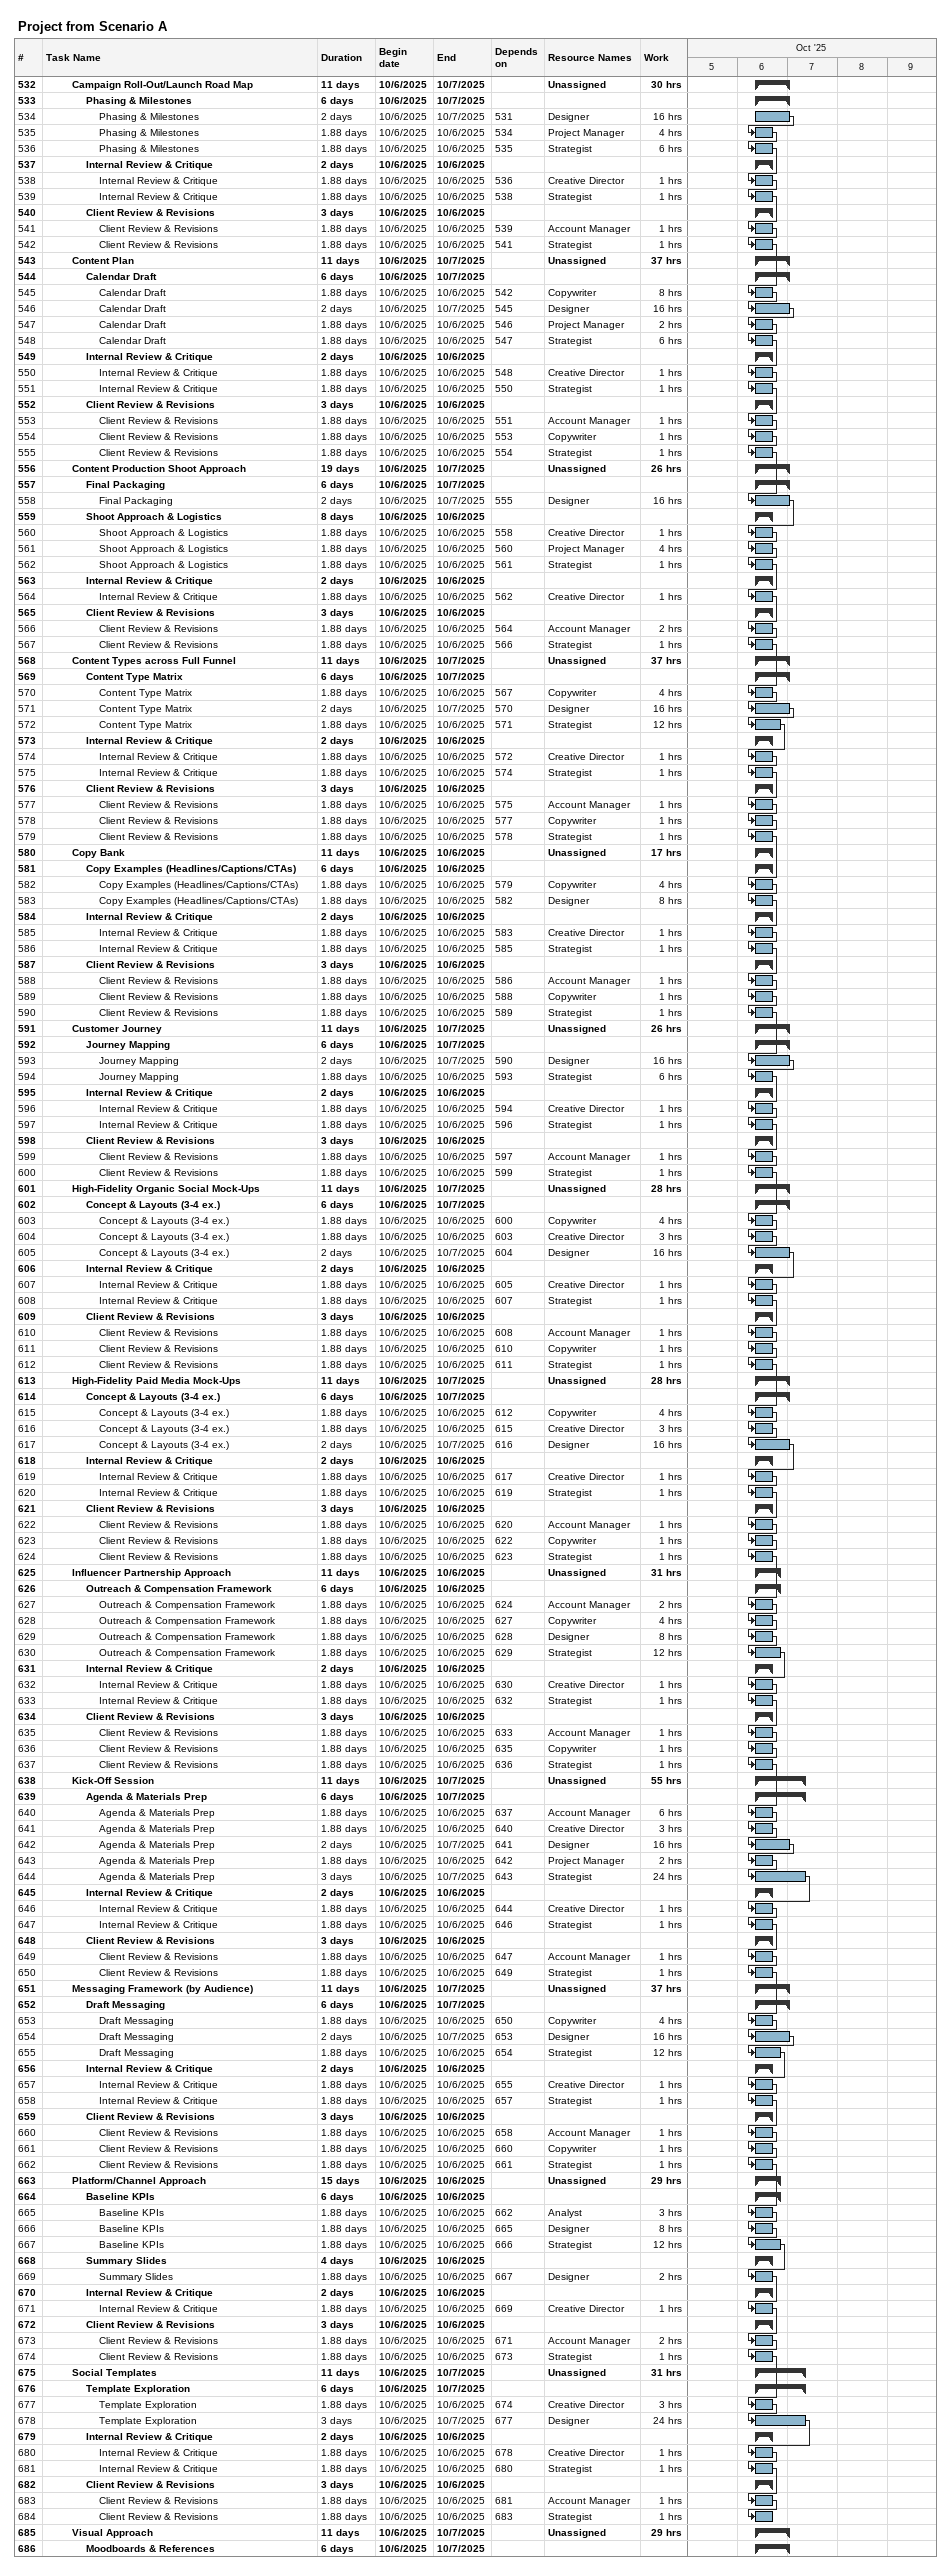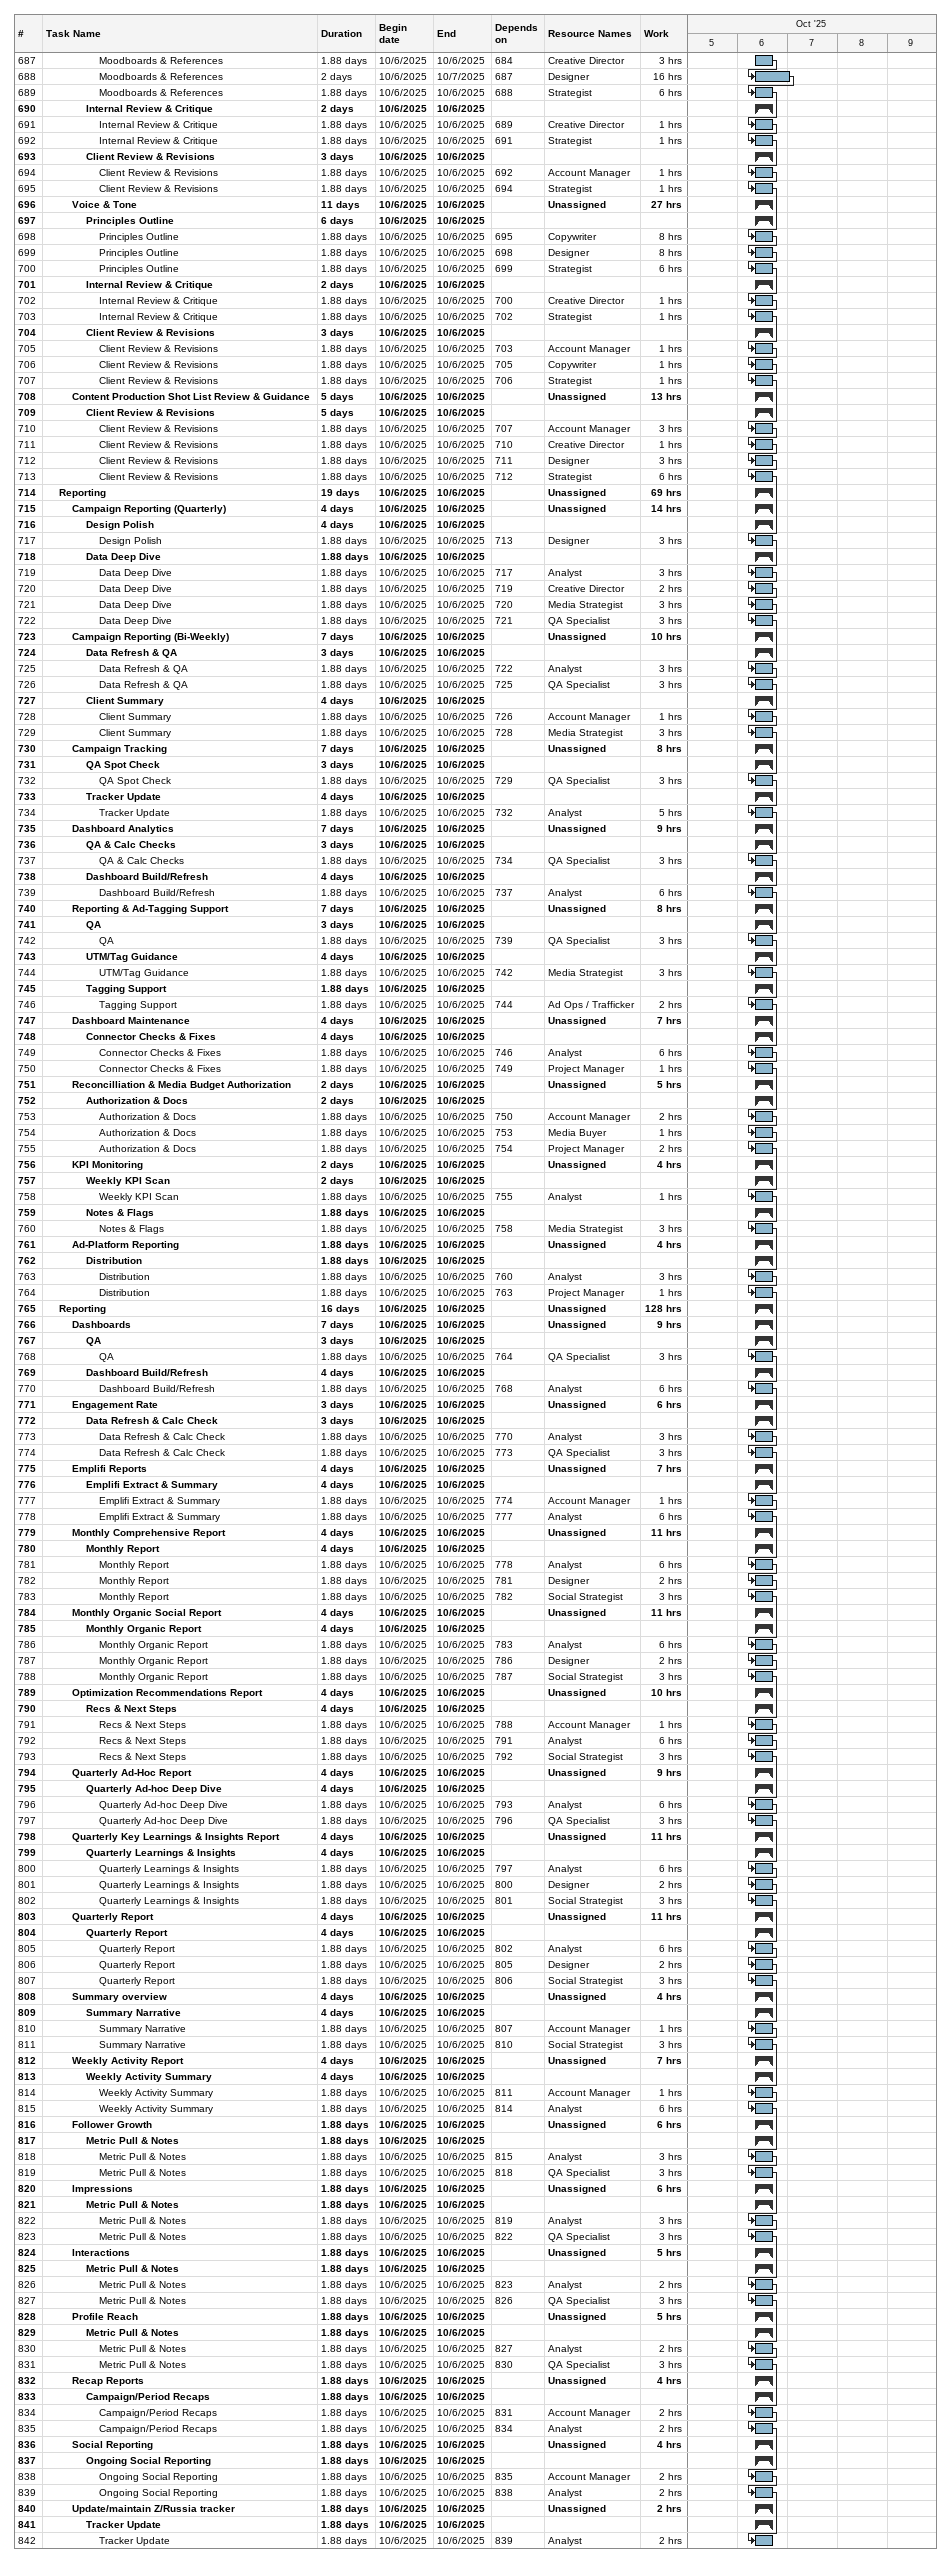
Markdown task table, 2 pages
Project from Scenario A

| ID | Level | Task | Duration | Start | Finish | Predecessors | Resources | Work (h) |
|---|---|---|---|---|---|---|---|---|
| 532 | 3 | **Campaign Roll-Out/Launch Road Map** | 11d | 2025-10-06 | 2025-10-07 |  | Unassigned | 30 |
| 533 | 4 | **Phasing & Milestones** | 6d | 2025-10-06 | 2025-10-07 |  |  |  |
| 534 | 5 | Phasing & Milestones | 2d | 2025-10-06 | 2025-10-07 | 531 | Designer | 16 |
| 535 | 5 | Phasing & Milestones | 1.88d | 2025-10-06 | 2025-10-06 | 534 | Project Manager | 4 |
| 536 | 5 | Phasing & Milestones | 1.88d | 2025-10-06 | 2025-10-06 | 535 | Strategist | 6 |
| 537 | 4 | **Internal Review & Critique** | 2d | 2025-10-06 | 2025-10-06 |  |  |  |
| 538 | 5 | Internal Review & Critique | 1.88d | 2025-10-06 | 2025-10-06 | 536 | Creative Director | 1 |
| 539 | 5 | Internal Review & Critique | 1.88d | 2025-10-06 | 2025-10-06 | 538 | Strategist | 1 |
| 540 | 4 | **Client Review & Revisions** | 3d | 2025-10-06 | 2025-10-06 |  |  |  |
| 541 | 5 | Client Review & Revisions | 1.88d | 2025-10-06 | 2025-10-06 | 539 | Account Manager | 1 |
| 542 | 5 | Client Review & Revisions | 1.88d | 2025-10-06 | 2025-10-06 | 541 | Strategist | 1 |
| 543 | 3 | **Content Plan** | 11d | 2025-10-06 | 2025-10-07 |  | Unassigned | 37 |
| 544 | 4 | **Calendar Draft** | 6d | 2025-10-06 | 2025-10-07 |  |  |  |
| 545 | 5 | Calendar Draft | 1.88d | 2025-10-06 | 2025-10-06 | 542 | Copywriter | 8 |
| 546 | 5 | Calendar Draft | 2d | 2025-10-06 | 2025-10-07 | 545 | Designer | 16 |
| 547 | 5 | Calendar Draft | 1.88d | 2025-10-06 | 2025-10-06 | 546 | Project Manager | 2 |
| 548 | 5 | Calendar Draft | 1.88d | 2025-10-06 | 2025-10-06 | 547 | Strategist | 6 |
| 549 | 4 | **Internal Review & Critique** | 2d | 2025-10-06 | 2025-10-06 |  |  |  |
| 550 | 5 | Internal Review & Critique | 1.88d | 2025-10-06 | 2025-10-06 | 548 | Creative Director | 1 |
| 551 | 5 | Internal Review & Critique | 1.88d | 2025-10-06 | 2025-10-06 | 550 | Strategist | 1 |
| 552 | 4 | **Client Review & Revisions** | 3d | 2025-10-06 | 2025-10-06 |  |  |  |
| 553 | 5 | Client Review & Revisions | 1.88d | 2025-10-06 | 2025-10-06 | 551 | Account Manager | 1 |
| 554 | 5 | Client Review & Revisions | 1.88d | 2025-10-06 | 2025-10-06 | 553 | Copywriter | 1 |
| 555 | 5 | Client Review & Revisions | 1.88d | 2025-10-06 | 2025-10-06 | 554 | Strategist | 1 |
| 556 | 3 | **Content Production Shoot Approach** | 19d | 2025-10-06 | 2025-10-07 |  | Unassigned | 26 |
| 557 | 4 | **Final Packaging** | 6d | 2025-10-06 | 2025-10-07 |  |  |  |
| 558 | 5 | Final Packaging | 2d | 2025-10-06 | 2025-10-07 | 555 | Designer | 16 |
| 559 | 4 | **Shoot Approach & Logistics** | 8d | 2025-10-06 | 2025-10-06 |  |  |  |
| 560 | 5 | Shoot Approach & Logistics | 1.88d | 2025-10-06 | 2025-10-06 | 558 | Creative Director | 1 |
| 561 | 5 | Shoot Approach & Logistics | 1.88d | 2025-10-06 | 2025-10-06 | 560 | Project Manager | 4 |
| 562 | 5 | Shoot Approach & Logistics | 1.88d | 2025-10-06 | 2025-10-06 | 561 | Strategist | 1 |
| 563 | 4 | **Internal Review & Critique** | 2d | 2025-10-06 | 2025-10-06 |  |  |  |
| 564 | 5 | Internal Review & Critique | 1.88d | 2025-10-06 | 2025-10-06 | 562 | Creative Director | 1 |
| 565 | 4 | **Client Review & Revisions** | 3d | 2025-10-06 | 2025-10-06 |  |  |  |
| 566 | 5 | Client Review & Revisions | 1.88d | 2025-10-06 | 2025-10-06 | 564 | Account Manager | 2 |
| 567 | 5 | Client Review & Revisions | 1.88d | 2025-10-06 | 2025-10-06 | 566 | Strategist | 1 |
| 568 | 3 | **Content Types across Full Funnel** | 11d | 2025-10-06 | 2025-10-07 |  | Unassigned | 37 |
| 569 | 4 | **Content Type Matrix** | 6d | 2025-10-06 | 2025-10-07 |  |  |  |
| 570 | 5 | Content Type Matrix | 1.88d | 2025-10-06 | 2025-10-06 | 567 | Copywriter | 4 |
| 571 | 5 | Content Type Matrix | 2d | 2025-10-06 | 2025-10-07 | 570 | Designer | 16 |
| 572 | 5 | Content Type Matrix | 1.88d | 2025-10-06 | 2025-10-06 | 571 | Strategist | 12 |
| 573 | 4 | **Internal Review & Critique** | 2d | 2025-10-06 | 2025-10-06 |  |  |  |
| 574 | 5 | Internal Review & Critique | 1.88d | 2025-10-06 | 2025-10-06 | 572 | Creative Director | 1 |
| 575 | 5 | Internal Review & Critique | 1.88d | 2025-10-06 | 2025-10-06 | 574 | Strategist | 1 |
| 576 | 4 | **Client Review & Revisions** | 3d | 2025-10-06 | 2025-10-06 |  |  |  |
| 577 | 5 | Client Review & Revisions | 1.88d | 2025-10-06 | 2025-10-06 | 575 | Account Manager | 1 |
| 578 | 5 | Client Review & Revisions | 1.88d | 2025-10-06 | 2025-10-06 | 577 | Copywriter | 1 |
| 579 | 5 | Client Review & Revisions | 1.88d | 2025-10-06 | 2025-10-06 | 578 | Strategist | 1 |
| 580 | 3 | **Copy Bank** | 11d | 2025-10-06 | 2025-10-06 |  | Unassigned | 17 |
| 581 | 4 | **Copy Examples (Headlines/Captions/CTAs)** | 6d | 2025-10-06 | 2025-10-06 |  |  |  |
| 582 | 5 | Copy Examples (Headlines/Captions/CTAs) | 1.88d | 2025-10-06 | 2025-10-06 | 579 | Copywriter | 4 |
| 583 | 5 | Copy Examples (Headlines/Captions/CTAs) | 1.88d | 2025-10-06 | 2025-10-06 | 582 | Designer | 8 |
| 584 | 4 | **Internal Review & Critique** | 2d | 2025-10-06 | 2025-10-06 |  |  |  |
| 585 | 5 | Internal Review & Critique | 1.88d | 2025-10-06 | 2025-10-06 | 583 | Creative Director | 1 |
| 586 | 5 | Internal Review & Critique | 1.88d | 2025-10-06 | 2025-10-06 | 585 | Strategist | 1 |
| 587 | 4 | **Client Review & Revisions** | 3d | 2025-10-06 | 2025-10-06 |  |  |  |
| 588 | 5 | Client Review & Revisions | 1.88d | 2025-10-06 | 2025-10-06 | 586 | Account Manager | 1 |
| 589 | 5 | Client Review & Revisions | 1.88d | 2025-10-06 | 2025-10-06 | 588 | Copywriter | 1 |
| 590 | 5 | Client Review & Revisions | 1.88d | 2025-10-06 | 2025-10-06 | 589 | Strategist | 1 |
| 591 | 3 | **Customer Journey** | 11d | 2025-10-06 | 2025-10-07 |  | Unassigned | 26 |
| 592 | 4 | **Journey Mapping** | 6d | 2025-10-06 | 2025-10-07 |  |  |  |
| 593 | 5 | Journey Mapping | 2d | 2025-10-06 | 2025-10-07 | 590 | Designer | 16 |
| 594 | 5 | Journey Mapping | 1.88d | 2025-10-06 | 2025-10-06 | 593 | Strategist | 6 |
| 595 | 4 | **Internal Review & Critique** | 2d | 2025-10-06 | 2025-10-06 |  |  |  |
| 596 | 5 | Internal Review & Critique | 1.88d | 2025-10-06 | 2025-10-06 | 594 | Creative Director | 1 |
| 597 | 5 | Internal Review & Critique | 1.88d | 2025-10-06 | 2025-10-06 | 596 | Strategist | 1 |
| 598 | 4 | **Client Review & Revisions** | 3d | 2025-10-06 | 2025-10-06 |  |  |  |
| 599 | 5 | Client Review & Revisions | 1.88d | 2025-10-06 | 2025-10-06 | 597 | Account Manager | 1 |
| 600 | 5 | Client Review & Revisions | 1.88d | 2025-10-06 | 2025-10-06 | 599 | Strategist | 1 |
| 601 | 3 | **High-Fidelity Organic Social Mock-Ups** | 11d | 2025-10-06 | 2025-10-07 |  | Unassigned | 28 |
| 602 | 4 | **Concept & Layouts (3-4 ex.)** | 6d | 2025-10-06 | 2025-10-07 |  |  |  |
| 603 | 5 | Concept & Layouts (3-4 ex.) | 1.88d | 2025-10-06 | 2025-10-06 | 600 | Copywriter | 4 |
| 604 | 5 | Concept & Layouts (3-4 ex.) | 1.88d | 2025-10-06 | 2025-10-06 | 603 | Creative Director | 3 |
| 605 | 5 | Concept & Layouts (3-4 ex.) | 2d | 2025-10-06 | 2025-10-07 | 604 | Designer | 16 |
| 606 | 4 | **Internal Review & Critique** | 2d | 2025-10-06 | 2025-10-06 |  |  |  |
| 607 | 5 | Internal Review & Critique | 1.88d | 2025-10-06 | 2025-10-06 | 605 | Creative Director | 1 |
| 608 | 5 | Internal Review & Critique | 1.88d | 2025-10-06 | 2025-10-06 | 607 | Strategist | 1 |
| 609 | 4 | **Client Review & Revisions** | 3d | 2025-10-06 | 2025-10-06 |  |  |  |
| 610 | 5 | Client Review & Revisions | 1.88d | 2025-10-06 | 2025-10-06 | 608 | Account Manager | 1 |
| 611 | 5 | Client Review & Revisions | 1.88d | 2025-10-06 | 2025-10-06 | 610 | Copywriter | 1 |
| 612 | 5 | Client Review & Revisions | 1.88d | 2025-10-06 | 2025-10-06 | 611 | Strategist | 1 |
| 613 | 3 | **High-Fidelity Paid Media Mock-Ups** | 11d | 2025-10-06 | 2025-10-07 |  | Unassigned | 28 |
| 614 | 4 | **Concept & Layouts (3-4 ex.)** | 6d | 2025-10-06 | 2025-10-07 |  |  |  |
| 615 | 5 | Concept & Layouts (3-4 ex.) | 1.88d | 2025-10-06 | 2025-10-06 | 612 | Copywriter | 4 |
| 616 | 5 | Concept & Layouts (3-4 ex.) | 1.88d | 2025-10-06 | 2025-10-06 | 615 | Creative Director | 3 |
| 617 | 5 | Concept & Layouts (3-4 ex.) | 2d | 2025-10-06 | 2025-10-07 | 616 | Designer | 16 |
| 618 | 4 | **Internal Review & Critique** | 2d | 2025-10-06 | 2025-10-06 |  |  |  |
| 619 | 5 | Internal Review & Critique | 1.88d | 2025-10-06 | 2025-10-06 | 617 | Creative Director | 1 |
| 620 | 5 | Internal Review & Critique | 1.88d | 2025-10-06 | 2025-10-06 | 619 | Strategist | 1 |
| 621 | 4 | **Client Review & Revisions** | 3d | 2025-10-06 | 2025-10-06 |  |  |  |
| 622 | 5 | Client Review & Revisions | 1.88d | 2025-10-06 | 2025-10-06 | 620 | Account Manager | 1 |
| 623 | 5 | Client Review & Revisions | 1.88d | 2025-10-06 | 2025-10-06 | 622 | Copywriter | 1 |
| 624 | 5 | Client Review & Revisions | 1.88d | 2025-10-06 | 2025-10-06 | 623 | Strategist | 1 |
| 625 | 3 | **Influencer Partnership Approach** | 11d | 2025-10-06 | 2025-10-06 |  | Unassigned | 31 |
| 626 | 4 | **Outreach & Compensation Framework** | 6d | 2025-10-06 | 2025-10-06 |  |  |  |
| 627 | 5 | Outreach & Compensation Framework | 1.88d | 2025-10-06 | 2025-10-06 | 624 | Account Manager | 2 |
| 628 | 5 | Outreach & Compensation Framework | 1.88d | 2025-10-06 | 2025-10-06 | 627 | Copywriter | 4 |
| 629 | 5 | Outreach & Compensation Framework | 1.88d | 2025-10-06 | 2025-10-06 | 628 | Designer | 8 |
| 630 | 5 | Outreach & Compensation Framework | 1.88d | 2025-10-06 | 2025-10-06 | 629 | Strategist | 12 |
| 631 | 4 | **Internal Review & Critique** | 2d | 2025-10-06 | 2025-10-06 |  |  |  |
| 632 | 5 | Internal Review & Critique | 1.88d | 2025-10-06 | 2025-10-06 | 630 | Creative Director | 1 |
| 633 | 5 | Internal Review & Critique | 1.88d | 2025-10-06 | 2025-10-06 | 632 | Strategist | 1 |
| 634 | 4 | **Client Review & Revisions** | 3d | 2025-10-06 | 2025-10-06 |  |  |  |
| 635 | 5 | Client Review & Revisions | 1.88d | 2025-10-06 | 2025-10-06 | 633 | Account Manager | 1 |
| 636 | 5 | Client Review & Revisions | 1.88d | 2025-10-06 | 2025-10-06 | 635 | Copywriter | 1 |
| 637 | 5 | Client Review & Revisions | 1.88d | 2025-10-06 | 2025-10-06 | 636 | Strategist | 1 |
| 638 | 3 | **Kick-Off Session** | 11d | 2025-10-06 | 2025-10-07 |  | Unassigned | 55 |
| 639 | 4 | **Agenda & Materials Prep** | 6d | 2025-10-06 | 2025-10-07 |  |  |  |
| 640 | 5 | Agenda & Materials Prep | 1.88d | 2025-10-06 | 2025-10-06 | 637 | Account Manager | 6 |
| 641 | 5 | Agenda & Materials Prep | 1.88d | 2025-10-06 | 2025-10-06 | 640 | Creative Director | 3 |
| 642 | 5 | Agenda & Materials Prep | 2d | 2025-10-06 | 2025-10-07 | 641 | Designer | 16 |
| 643 | 5 | Agenda & Materials Prep | 1.88d | 2025-10-06 | 2025-10-06 | 642 | Project Manager | 2 |
| 644 | 5 | Agenda & Materials Prep | 3d | 2025-10-06 | 2025-10-07 | 643 | Strategist | 24 |
| 645 | 4 | **Internal Review & Critique** | 2d | 2025-10-06 | 2025-10-06 |  |  |  |
| 646 | 5 | Internal Review & Critique | 1.88d | 2025-10-06 | 2025-10-06 | 644 | Creative Director | 1 |
| 647 | 5 | Internal Review & Critique | 1.88d | 2025-10-06 | 2025-10-06 | 646 | Strategist | 1 |
| 648 | 4 | **Client Review & Revisions** | 3d | 2025-10-06 | 2025-10-06 |  |  |  |
| 649 | 5 | Client Review & Revisions | 1.88d | 2025-10-06 | 2025-10-06 | 647 | Account Manager | 1 |
| 650 | 5 | Client Review & Revisions | 1.88d | 2025-10-06 | 2025-10-06 | 649 | Strategist | 1 |
| 651 | 3 | **Messaging Framework (by Audience)** | 11d | 2025-10-06 | 2025-10-07 |  | Unassigned | 37 |
| 652 | 4 | **Draft Messaging** | 6d | 2025-10-06 | 2025-10-07 |  |  |  |
| 653 | 5 | Draft Messaging | 1.88d | 2025-10-06 | 2025-10-06 | 650 | Copywriter | 4 |
| 654 | 5 | Draft Messaging | 2d | 2025-10-06 | 2025-10-07 | 653 | Designer | 16 |
| 655 | 5 | Draft Messaging | 1.88d | 2025-10-06 | 2025-10-06 | 654 | Strategist | 12 |
| 656 | 4 | **Internal Review & Critique** | 2d | 2025-10-06 | 2025-10-06 |  |  |  |
| 657 | 5 | Internal Review & Critique | 1.88d | 2025-10-06 | 2025-10-06 | 655 | Creative Director | 1 |
| 658 | 5 | Internal Review & Critique | 1.88d | 2025-10-06 | 2025-10-06 | 657 | Strategist | 1 |
| 659 | 4 | **Client Review & Revisions** | 3d | 2025-10-06 | 2025-10-06 |  |  |  |
| 660 | 5 | Client Review & Revisions | 1.88d | 2025-10-06 | 2025-10-06 | 658 | Account Manager | 1 |
| 661 | 5 | Client Review & Revisions | 1.88d | 2025-10-06 | 2025-10-06 | 660 | Copywriter | 1 |
| 662 | 5 | Client Review & Revisions | 1.88d | 2025-10-06 | 2025-10-06 | 661 | Strategist | 1 |
| 663 | 3 | **Platform/Channel Approach** | 15d | 2025-10-06 | 2025-10-06 |  | Unassigned | 29 |
| 664 | 4 | **Baseline KPIs** | 6d | 2025-10-06 | 2025-10-06 |  |  |  |
| 665 | 5 | Baseline KPIs | 1.88d | 2025-10-06 | 2025-10-06 | 662 | Analyst | 3 |
| 666 | 5 | Baseline KPIs | 1.88d | 2025-10-06 | 2025-10-06 | 665 | Designer | 8 |
| 667 | 5 | Baseline KPIs | 1.88d | 2025-10-06 | 2025-10-06 | 666 | Strategist | 12 |
| 668 | 4 | **Summary Slides** | 4d | 2025-10-06 | 2025-10-06 |  |  |  |
| 669 | 5 | Summary Slides | 1.88d | 2025-10-06 | 2025-10-06 | 667 | Designer | 2 |
| 670 | 4 | **Internal Review & Critique** | 2d | 2025-10-06 | 2025-10-06 |  |  |  |
| 671 | 5 | Internal Review & Critique | 1.88d | 2025-10-06 | 2025-10-06 | 669 | Creative Director | 1 |
| 672 | 4 | **Client Review & Revisions** | 3d | 2025-10-06 | 2025-10-06 |  |  |  |
| 673 | 5 | Client Review & Revisions | 1.88d | 2025-10-06 | 2025-10-06 | 671 | Account Manager | 2 |
| 674 | 5 | Client Review & Revisions | 1.88d | 2025-10-06 | 2025-10-06 | 673 | Strategist | 1 |
| 675 | 3 | **Social Templates** | 11d | 2025-10-06 | 2025-10-07 |  | Unassigned | 31 |
| 676 | 4 | **Template Exploration** | 6d | 2025-10-06 | 2025-10-07 |  |  |  |
| 677 | 5 | Template Exploration | 1.88d | 2025-10-06 | 2025-10-06 | 674 | Creative Director | 3 |
| 678 | 5 | Template Exploration | 3d | 2025-10-06 | 2025-10-07 | 677 | Designer | 24 |
| 679 | 4 | **Internal Review & Critique** | 2d | 2025-10-06 | 2025-10-06 |  |  |  |
| 680 | 5 | Internal Review & Critique | 1.88d | 2025-10-06 | 2025-10-06 | 678 | Creative Director | 1 |
| 681 | 5 | Internal Review & Critique | 1.88d | 2025-10-06 | 2025-10-06 | 680 | Strategist | 1 |
| 682 | 4 | **Client Review & Revisions** | 3d | 2025-10-06 | 2025-10-06 |  |  |  |
| 683 | 5 | Client Review & Revisions | 1.88d | 2025-10-06 | 2025-10-06 | 681 | Account Manager | 1 |
| 684 | 5 | Client Review & Revisions | 1.88d | 2025-10-06 | 2025-10-06 | 683 | Strategist | 1 |
| 685 | 3 | **Visual Approach** | 11d | 2025-10-06 | 2025-10-07 |  | Unassigned | 29 |
| 686 | 4 | **Moodboards & References** | 6d | 2025-10-06 | 2025-10-07 |  |  |  |
| 687 | 5 | Moodboards & References | 1.88d | 2025-10-06 | 2025-10-06 | 684 | Creative Director | 3 |
| 688 | 5 | Moodboards & References | 2d | 2025-10-06 | 2025-10-07 | 687 | Designer | 16 |
| 689 | 5 | Moodboards & References | 1.88d | 2025-10-06 | 2025-10-06 | 688 | Strategist | 6 |
| 690 | 4 | **Internal Review & Critique** | 2d | 2025-10-06 | 2025-10-06 |  |  |  |
| 691 | 5 | Internal Review & Critique | 1.88d | 2025-10-06 | 2025-10-06 | 689 | Creative Director | 1 |
| 692 | 5 | Internal Review & Critique | 1.88d | 2025-10-06 | 2025-10-06 | 691 | Strategist | 1 |
| 693 | 4 | **Client Review & Revisions** | 3d | 2025-10-06 | 2025-10-06 |  |  |  |
| 694 | 5 | Client Review & Revisions | 1.88d | 2025-10-06 | 2025-10-06 | 692 | Account Manager | 1 |
| 695 | 5 | Client Review & Revisions | 1.88d | 2025-10-06 | 2025-10-06 | 694 | Strategist | 1 |
| 696 | 3 | **Voice & Tone** | 11d | 2025-10-06 | 2025-10-06 |  | Unassigned | 27 |
| 697 | 4 | **Principles Outline** | 6d | 2025-10-06 | 2025-10-06 |  |  |  |
| 698 | 5 | Principles Outline | 1.88d | 2025-10-06 | 2025-10-06 | 695 | Copywriter | 8 |
| 699 | 5 | Principles Outline | 1.88d | 2025-10-06 | 2025-10-06 | 698 | Designer | 8 |
| 700 | 5 | Principles Outline | 1.88d | 2025-10-06 | 2025-10-06 | 699 | Strategist | 6 |
| 701 | 4 | **Internal Review & Critique** | 2d | 2025-10-06 | 2025-10-06 |  |  |  |
| 702 | 5 | Internal Review & Critique | 1.88d | 2025-10-06 | 2025-10-06 | 700 | Creative Director | 1 |
| 703 | 5 | Internal Review & Critique | 1.88d | 2025-10-06 | 2025-10-06 | 702 | Strategist | 1 |
| 704 | 4 | **Client Review & Revisions** | 3d | 2025-10-06 | 2025-10-06 |  |  |  |
| 705 | 5 | Client Review & Revisions | 1.88d | 2025-10-06 | 2025-10-06 | 703 | Account Manager | 1 |
| 706 | 5 | Client Review & Revisions | 1.88d | 2025-10-06 | 2025-10-06 | 705 | Copywriter | 1 |
| 707 | 5 | Client Review & Revisions | 1.88d | 2025-10-06 | 2025-10-06 | 706 | Strategist | 1 |
| 708 | 3 | **Content Production Shot List Review & Guidance** | 5d | 2025-10-06 | 2025-10-06 |  | Unassigned | 13 |
| 709 | 4 | **Client Review & Revisions** | 5d | 2025-10-06 | 2025-10-06 |  |  |  |
| 710 | 5 | Client Review & Revisions | 1.88d | 2025-10-06 | 2025-10-06 | 707 | Account Manager | 3 |
| 711 | 5 | Client Review & Revisions | 1.88d | 2025-10-06 | 2025-10-06 | 710 | Creative Director | 1 |
| 712 | 5 | Client Review & Revisions | 1.88d | 2025-10-06 | 2025-10-06 | 711 | Designer | 3 |
| 713 | 5 | Client Review & Revisions | 1.88d | 2025-10-06 | 2025-10-06 | 712 | Strategist | 6 |
| 714 | 2 | **Reporting** | 19d | 2025-10-06 | 2025-10-06 |  | Unassigned | 69 |
| 715 | 3 | **Campaign Reporting (Quarterly)** | 4d | 2025-10-06 | 2025-10-06 |  | Unassigned | 14 |
| 716 | 4 | **Design Polish** | 4d | 2025-10-06 | 2025-10-06 |  |  |  |
| 717 | 5 | Design Polish | 1.88d | 2025-10-06 | 2025-10-06 | 713 | Designer | 3 |
| 718 | 4 | **Data Deep Dive** | 1.88d | 2025-10-06 | 2025-10-06 |  |  |  |
| 719 | 5 | Data Deep Dive | 1.88d | 2025-10-06 | 2025-10-06 | 717 | Analyst | 3 |
| 720 | 5 | Data Deep Dive | 1.88d | 2025-10-06 | 2025-10-06 | 719 | Creative Director | 2 |
| 721 | 5 | Data Deep Dive | 1.88d | 2025-10-06 | 2025-10-06 | 720 | Media Strategist | 3 |
| 722 | 5 | Data Deep Dive | 1.88d | 2025-10-06 | 2025-10-06 | 721 | QA Specialist | 3 |
| 723 | 3 | **Campaign Reporting (Bi-Weekly)** | 7d | 2025-10-06 | 2025-10-06 |  | Unassigned | 10 |
| 724 | 4 | **Data Refresh & QA** | 3d | 2025-10-06 | 2025-10-06 |  |  |  |
| 725 | 5 | Data Refresh & QA | 1.88d | 2025-10-06 | 2025-10-06 | 722 | Analyst | 3 |
| 726 | 5 | Data Refresh & QA | 1.88d | 2025-10-06 | 2025-10-06 | 725 | QA Specialist | 3 |
| 727 | 4 | **Client Summary** | 4d | 2025-10-06 | 2025-10-06 |  |  |  |
| 728 | 5 | Client Summary | 1.88d | 2025-10-06 | 2025-10-06 | 726 | Account Manager | 1 |
| 729 | 5 | Client Summary | 1.88d | 2025-10-06 | 2025-10-06 | 728 | Media Strategist | 3 |
| 730 | 3 | **Campaign Tracking** | 7d | 2025-10-06 | 2025-10-06 |  | Unassigned | 8 |
| 731 | 4 | **QA Spot Check** | 3d | 2025-10-06 | 2025-10-06 |  |  |  |
| 732 | 5 | QA Spot Check | 1.88d | 2025-10-06 | 2025-10-06 | 729 | QA Specialist | 3 |
| 733 | 4 | **Tracker Update** | 4d | 2025-10-06 | 2025-10-06 |  |  |  |
| 734 | 5 | Tracker Update | 1.88d | 2025-10-06 | 2025-10-06 | 732 | Analyst | 5 |
| 735 | 3 | **Dashboard Analytics** | 7d | 2025-10-06 | 2025-10-06 |  | Unassigned | 9 |
| 736 | 4 | **QA & Calc Checks** | 3d | 2025-10-06 | 2025-10-06 |  |  |  |
| 737 | 5 | QA & Calc Checks | 1.88d | 2025-10-06 | 2025-10-06 | 734 | QA Specialist | 3 |
| 738 | 4 | **Dashboard Build/Refresh** | 4d | 2025-10-06 | 2025-10-06 |  |  |  |
| 739 | 5 | Dashboard Build/Refresh | 1.88d | 2025-10-06 | 2025-10-06 | 737 | Analyst | 6 |
| 740 | 3 | **Reporting & Ad-Tagging Support** | 7d | 2025-10-06 | 2025-10-06 |  | Unassigned | 8 |
| 741 | 4 | **QA** | 3d | 2025-10-06 | 2025-10-06 |  |  |  |
| 742 | 5 | QA | 1.88d | 2025-10-06 | 2025-10-06 | 739 | QA Specialist | 3 |
| 743 | 4 | **UTM/Tag Guidance** | 4d | 2025-10-06 | 2025-10-06 |  |  |  |
| 744 | 5 | UTM/Tag Guidance | 1.88d | 2025-10-06 | 2025-10-06 | 742 | Media Strategist | 3 |
| 745 | 4 | **Tagging Support** | 1.88d | 2025-10-06 | 2025-10-06 |  |  |  |
| 746 | 5 | Tagging Support | 1.88d | 2025-10-06 | 2025-10-06 | 744 | Ad Ops / Trafficker | 2 |
| 747 | 3 | **Dashboard Maintenance** | 4d | 2025-10-06 | 2025-10-06 |  | Unassigned | 7 |
| 748 | 4 | **Connector Checks & Fixes** | 4d | 2025-10-06 | 2025-10-06 |  |  |  |
| 749 | 5 | Connector Checks & Fixes | 1.88d | 2025-10-06 | 2025-10-06 | 746 | Analyst | 6 |
| 750 | 5 | Connector Checks & Fixes | 1.88d | 2025-10-06 | 2025-10-06 | 749 | Project Manager | 1 |
| 751 | 3 | **Reconcilliation & Media Budget Authorization** | 2d | 2025-10-06 | 2025-10-06 |  | Unassigned | 5 |
| 752 | 4 | **Authorization & Docs** | 2d | 2025-10-06 | 2025-10-06 |  |  |  |
| 753 | 5 | Authorization & Docs | 1.88d | 2025-10-06 | 2025-10-06 | 750 | Account Manager | 2 |
| 754 | 5 | Authorization & Docs | 1.88d | 2025-10-06 | 2025-10-06 | 753 | Media Buyer | 1 |
| 755 | 5 | Authorization & Docs | 1.88d | 2025-10-06 | 2025-10-06 | 754 | Project Manager | 2 |
| 756 | 3 | **KPI Monitoring** | 2d | 2025-10-06 | 2025-10-06 |  | Unassigned | 4 |
| 757 | 4 | **Weekly KPI Scan** | 2d | 2025-10-06 | 2025-10-06 |  |  |  |
| 758 | 5 | Weekly KPI Scan | 1.88d | 2025-10-06 | 2025-10-06 | 755 | Analyst | 1 |
| 759 | 4 | **Notes & Flags** | 1.88d | 2025-10-06 | 2025-10-06 |  |  |  |
| 760 | 5 | Notes & Flags | 1.88d | 2025-10-06 | 2025-10-06 | 758 | Media Strategist | 3 |
| 761 | 3 | **Ad-Platform Reporting** | 1.88d | 2025-10-06 | 2025-10-06 |  | Unassigned | 4 |
| 762 | 4 | **Distribution** | 1.88d | 2025-10-06 | 2025-10-06 |  |  |  |
| 763 | 5 | Distribution | 1.88d | 2025-10-06 | 2025-10-06 | 760 | Analyst | 3 |
| 764 | 5 | Distribution | 1.88d | 2025-10-06 | 2025-10-06 | 763 | Project Manager | 1 |
| 765 | 2 | **Reporting** | 16d | 2025-10-06 | 2025-10-06 |  | Unassigned | 128 |
| 766 | 3 | **Dashboards** | 7d | 2025-10-06 | 2025-10-06 |  | Unassigned | 9 |
| 767 | 4 | **QA** | 3d | 2025-10-06 | 2025-10-06 |  |  |  |
| 768 | 5 | QA | 1.88d | 2025-10-06 | 2025-10-06 | 764 | QA Specialist | 3 |
| 769 | 4 | **Dashboard Build/Refresh** | 4d | 2025-10-06 | 2025-10-06 |  |  |  |
| 770 | 5 | Dashboard Build/Refresh | 1.88d | 2025-10-06 | 2025-10-06 | 768 | Analyst | 6 |
| 771 | 3 | **Engagement Rate** | 3d | 2025-10-06 | 2025-10-06 |  | Unassigned | 6 |
| 772 | 4 | **Data Refresh & Calc Check** | 3d | 2025-10-06 | 2025-10-06 |  |  |  |
| 773 | 5 | Data Refresh & Calc Check | 1.88d | 2025-10-06 | 2025-10-06 | 770 | Analyst | 3 |
| 774 | 5 | Data Refresh & Calc Check | 1.88d | 2025-10-06 | 2025-10-06 | 773 | QA Specialist | 3 |
| 775 | 3 | **Emplifi Reports** | 4d | 2025-10-06 | 2025-10-06 |  | Unassigned | 7 |
| 776 | 4 | **Emplifi Extract & Summary** | 4d | 2025-10-06 | 2025-10-06 |  |  |  |
| 777 | 5 | Emplifi Extract & Summary | 1.88d | 2025-10-06 | 2025-10-06 | 774 | Account Manager | 1 |
| 778 | 5 | Emplifi Extract & Summary | 1.88d | 2025-10-06 | 2025-10-06 | 777 | Analyst | 6 |
| 779 | 3 | **Monthly Comprehensive Report** | 4d | 2025-10-06 | 2025-10-06 |  | Unassigned | 11 |
| 780 | 4 | **Monthly Report** | 4d | 2025-10-06 | 2025-10-06 |  |  |  |
| 781 | 5 | Monthly Report | 1.88d | 2025-10-06 | 2025-10-06 | 778 | Analyst | 6 |
| 782 | 5 | Monthly Report | 1.88d | 2025-10-06 | 2025-10-06 | 781 | Designer | 2 |
| 783 | 5 | Monthly Report | 1.88d | 2025-10-06 | 2025-10-06 | 782 | Social Strategist | 3 |
| 784 | 3 | **Monthly Organic Social Report** | 4d | 2025-10-06 | 2025-10-06 |  | Unassigned | 11 |
| 785 | 4 | **Monthly Organic Report** | 4d | 2025-10-06 | 2025-10-06 |  |  |  |
| 786 | 5 | Monthly Organic Report | 1.88d | 2025-10-06 | 2025-10-06 | 783 | Analyst | 6 |
| 787 | 5 | Monthly Organic Report | 1.88d | 2025-10-06 | 2025-10-06 | 786 | Designer | 2 |
| 788 | 5 | Monthly Organic Report | 1.88d | 2025-10-06 | 2025-10-06 | 787 | Social Strategist | 3 |
| 789 | 3 | **Optimization Recommendations Report** | 4d | 2025-10-06 | 2025-10-06 |  | Unassigned | 10 |
| 790 | 4 | **Recs & Next Steps** | 4d | 2025-10-06 | 2025-10-06 |  |  |  |
| 791 | 5 | Recs & Next Steps | 1.88d | 2025-10-06 | 2025-10-06 | 788 | Account Manager | 1 |
| 792 | 5 | Recs & Next Steps | 1.88d | 2025-10-06 | 2025-10-06 | 791 | Analyst | 6 |
| 793 | 5 | Recs & Next Steps | 1.88d | 2025-10-06 | 2025-10-06 | 792 | Social Strategist | 3 |
| 794 | 3 | **Quarterly Ad-Hoc Report** | 4d | 2025-10-06 | 2025-10-06 |  | Unassigned | 9 |
| 795 | 4 | **Quarterly Ad-hoc Deep Dive** | 4d | 2025-10-06 | 2025-10-06 |  |  |  |
| 796 | 5 | Quarterly Ad-hoc Deep Dive | 1.88d | 2025-10-06 | 2025-10-06 | 793 | Analyst | 6 |
| 797 | 5 | Quarterly Ad-hoc Deep Dive | 1.88d | 2025-10-06 | 2025-10-06 | 796 | QA Specialist | 3 |
| 798 | 3 | **Quarterly Key Learnings & Insights Report** | 4d | 2025-10-06 | 2025-10-06 |  | Unassigned | 11 |
| 799 | 4 | **Quarterly Learnings & Insights** | 4d | 2025-10-06 | 2025-10-06 |  |  |  |
| 800 | 5 | Quarterly Learnings & Insights | 1.88d | 2025-10-06 | 2025-10-06 | 797 | Analyst | 6 |
| 801 | 5 | Quarterly Learnings & Insights | 1.88d | 2025-10-06 | 2025-10-06 | 800 | Designer | 2 |
| 802 | 5 | Quarterly Learnings & Insights | 1.88d | 2025-10-06 | 2025-10-06 | 801 | Social Strategist | 3 |
| 803 | 3 | **Quarterly Report** | 4d | 2025-10-06 | 2025-10-06 |  | Unassigned | 11 |
| 804 | 4 | **Quarterly Report** | 4d | 2025-10-06 | 2025-10-06 |  |  |  |
| 805 | 5 | Quarterly Report | 1.88d | 2025-10-06 | 2025-10-06 | 802 | Analyst | 6 |
| 806 | 5 | Quarterly Report | 1.88d | 2025-10-06 | 2025-10-06 | 805 | Designer | 2 |
| 807 | 5 | Quarterly Report | 1.88d | 2025-10-06 | 2025-10-06 | 806 | Social Strategist | 3 |
| 808 | 3 | **Summary overview** | 4d | 2025-10-06 | 2025-10-06 |  | Unassigned | 4 |
| 809 | 4 | **Summary Narrative** | 4d | 2025-10-06 | 2025-10-06 |  |  |  |
| 810 | 5 | Summary Narrative | 1.88d | 2025-10-06 | 2025-10-06 | 807 | Account Manager | 1 |
| 811 | 5 | Summary Narrative | 1.88d | 2025-10-06 | 2025-10-06 | 810 | Social Strategist | 3 |
| 812 | 3 | **Weekly Activity Report** | 4d | 2025-10-06 | 2025-10-06 |  | Unassigned | 7 |
| 813 | 4 | **Weekly Activity Summary** | 4d | 2025-10-06 | 2025-10-06 |  |  |  |
| 814 | 5 | Weekly Activity Summary | 1.88d | 2025-10-06 | 2025-10-06 | 811 | Account Manager | 1 |
| 815 | 5 | Weekly Activity Summary | 1.88d | 2025-10-06 | 2025-10-06 | 814 | Analyst | 6 |
| 816 | 3 | **Follower Growth** | 1.88d | 2025-10-06 | 2025-10-06 |  | Unassigned | 6 |
| 817 | 4 | **Metric Pull & Notes** | 1.88d | 2025-10-06 | 2025-10-06 |  |  |  |
| 818 | 5 | Metric Pull & Notes | 1.88d | 2025-10-06 | 2025-10-06 | 815 | Analyst | 3 |
| 819 | 5 | Metric Pull & Notes | 1.88d | 2025-10-06 | 2025-10-06 | 818 | QA Specialist | 3 |
| 820 | 3 | **Impressions** | 1.88d | 2025-10-06 | 2025-10-06 |  | Unassigned | 6 |
| 821 | 4 | **Metric Pull & Notes** | 1.88d | 2025-10-06 | 2025-10-06 |  |  |  |
| 822 | 5 | Metric Pull & Notes | 1.88d | 2025-10-06 | 2025-10-06 | 819 | Analyst | 3 |
| 823 | 5 | Metric Pull & Notes | 1.88d | 2025-10-06 | 2025-10-06 | 822 | QA Specialist | 3 |
| 824 | 3 | **Interactions** | 1.88d | 2025-10-06 | 2025-10-06 |  | Unassigned | 5 |
| 825 | 4 | **Metric Pull & Notes** | 1.88d | 2025-10-06 | 2025-10-06 |  |  |  |
| 826 | 5 | Metric Pull & Notes | 1.88d | 2025-10-06 | 2025-10-06 | 823 | Analyst | 2 |
| 827 | 5 | Metric Pull & Notes | 1.88d | 2025-10-06 | 2025-10-06 | 826 | QA Specialist | 3 |
| 828 | 3 | **Profile Reach** | 1.88d | 2025-10-06 | 2025-10-06 |  | Unassigned | 5 |
| 829 | 4 | **Metric Pull & Notes** | 1.88d | 2025-10-06 | 2025-10-06 |  |  |  |
| 830 | 5 | Metric Pull & Notes | 1.88d | 2025-10-06 | 2025-10-06 | 827 | Analyst | 2 |
| 831 | 5 | Metric Pull & Notes | 1.88d | 2025-10-06 | 2025-10-06 | 830 | QA Specialist | 3 |
| 832 | 3 | **Recap Reports** | 1.88d | 2025-10-06 | 2025-10-06 |  | Unassigned | 4 |
| 833 | 4 | **Campaign/Period Recaps** | 1.88d | 2025-10-06 | 2025-10-06 |  |  |  |
| 834 | 5 | Campaign/Period Recaps | 1.88d | 2025-10-06 | 2025-10-06 | 831 | Account Manager | 2 |
| 835 | 5 | Campaign/Period Recaps | 1.88d | 2025-10-06 | 2025-10-06 | 834 | Analyst | 2 |
| 836 | 3 | **Social Reporting** | 1.88d | 2025-10-06 | 2025-10-06 |  | Unassigned | 4 |
| 837 | 4 | **Ongoing Social Reporting** | 1.88d | 2025-10-06 | 2025-10-06 |  |  |  |
| 838 | 5 | Ongoing Social Reporting | 1.88d | 2025-10-06 | 2025-10-06 | 835 | Account Manager | 2 |
| 839 | 5 | Ongoing Social Reporting | 1.88d | 2025-10-06 | 2025-10-06 | 838 | Analyst | 2 |
| 840 | 3 | **Update/maintain Z/Russia tracker** | 1.88d | 2025-10-06 | 2025-10-06 |  | Unassigned | 2 |
| 841 | 4 | **Tracker Update** | 1.88d | 2025-10-06 | 2025-10-06 |  |  |  |
| 842 | 5 | Tracker Update | 1.88d | 2025-10-06 | 2025-10-06 | 839 | Analyst | 2 |
